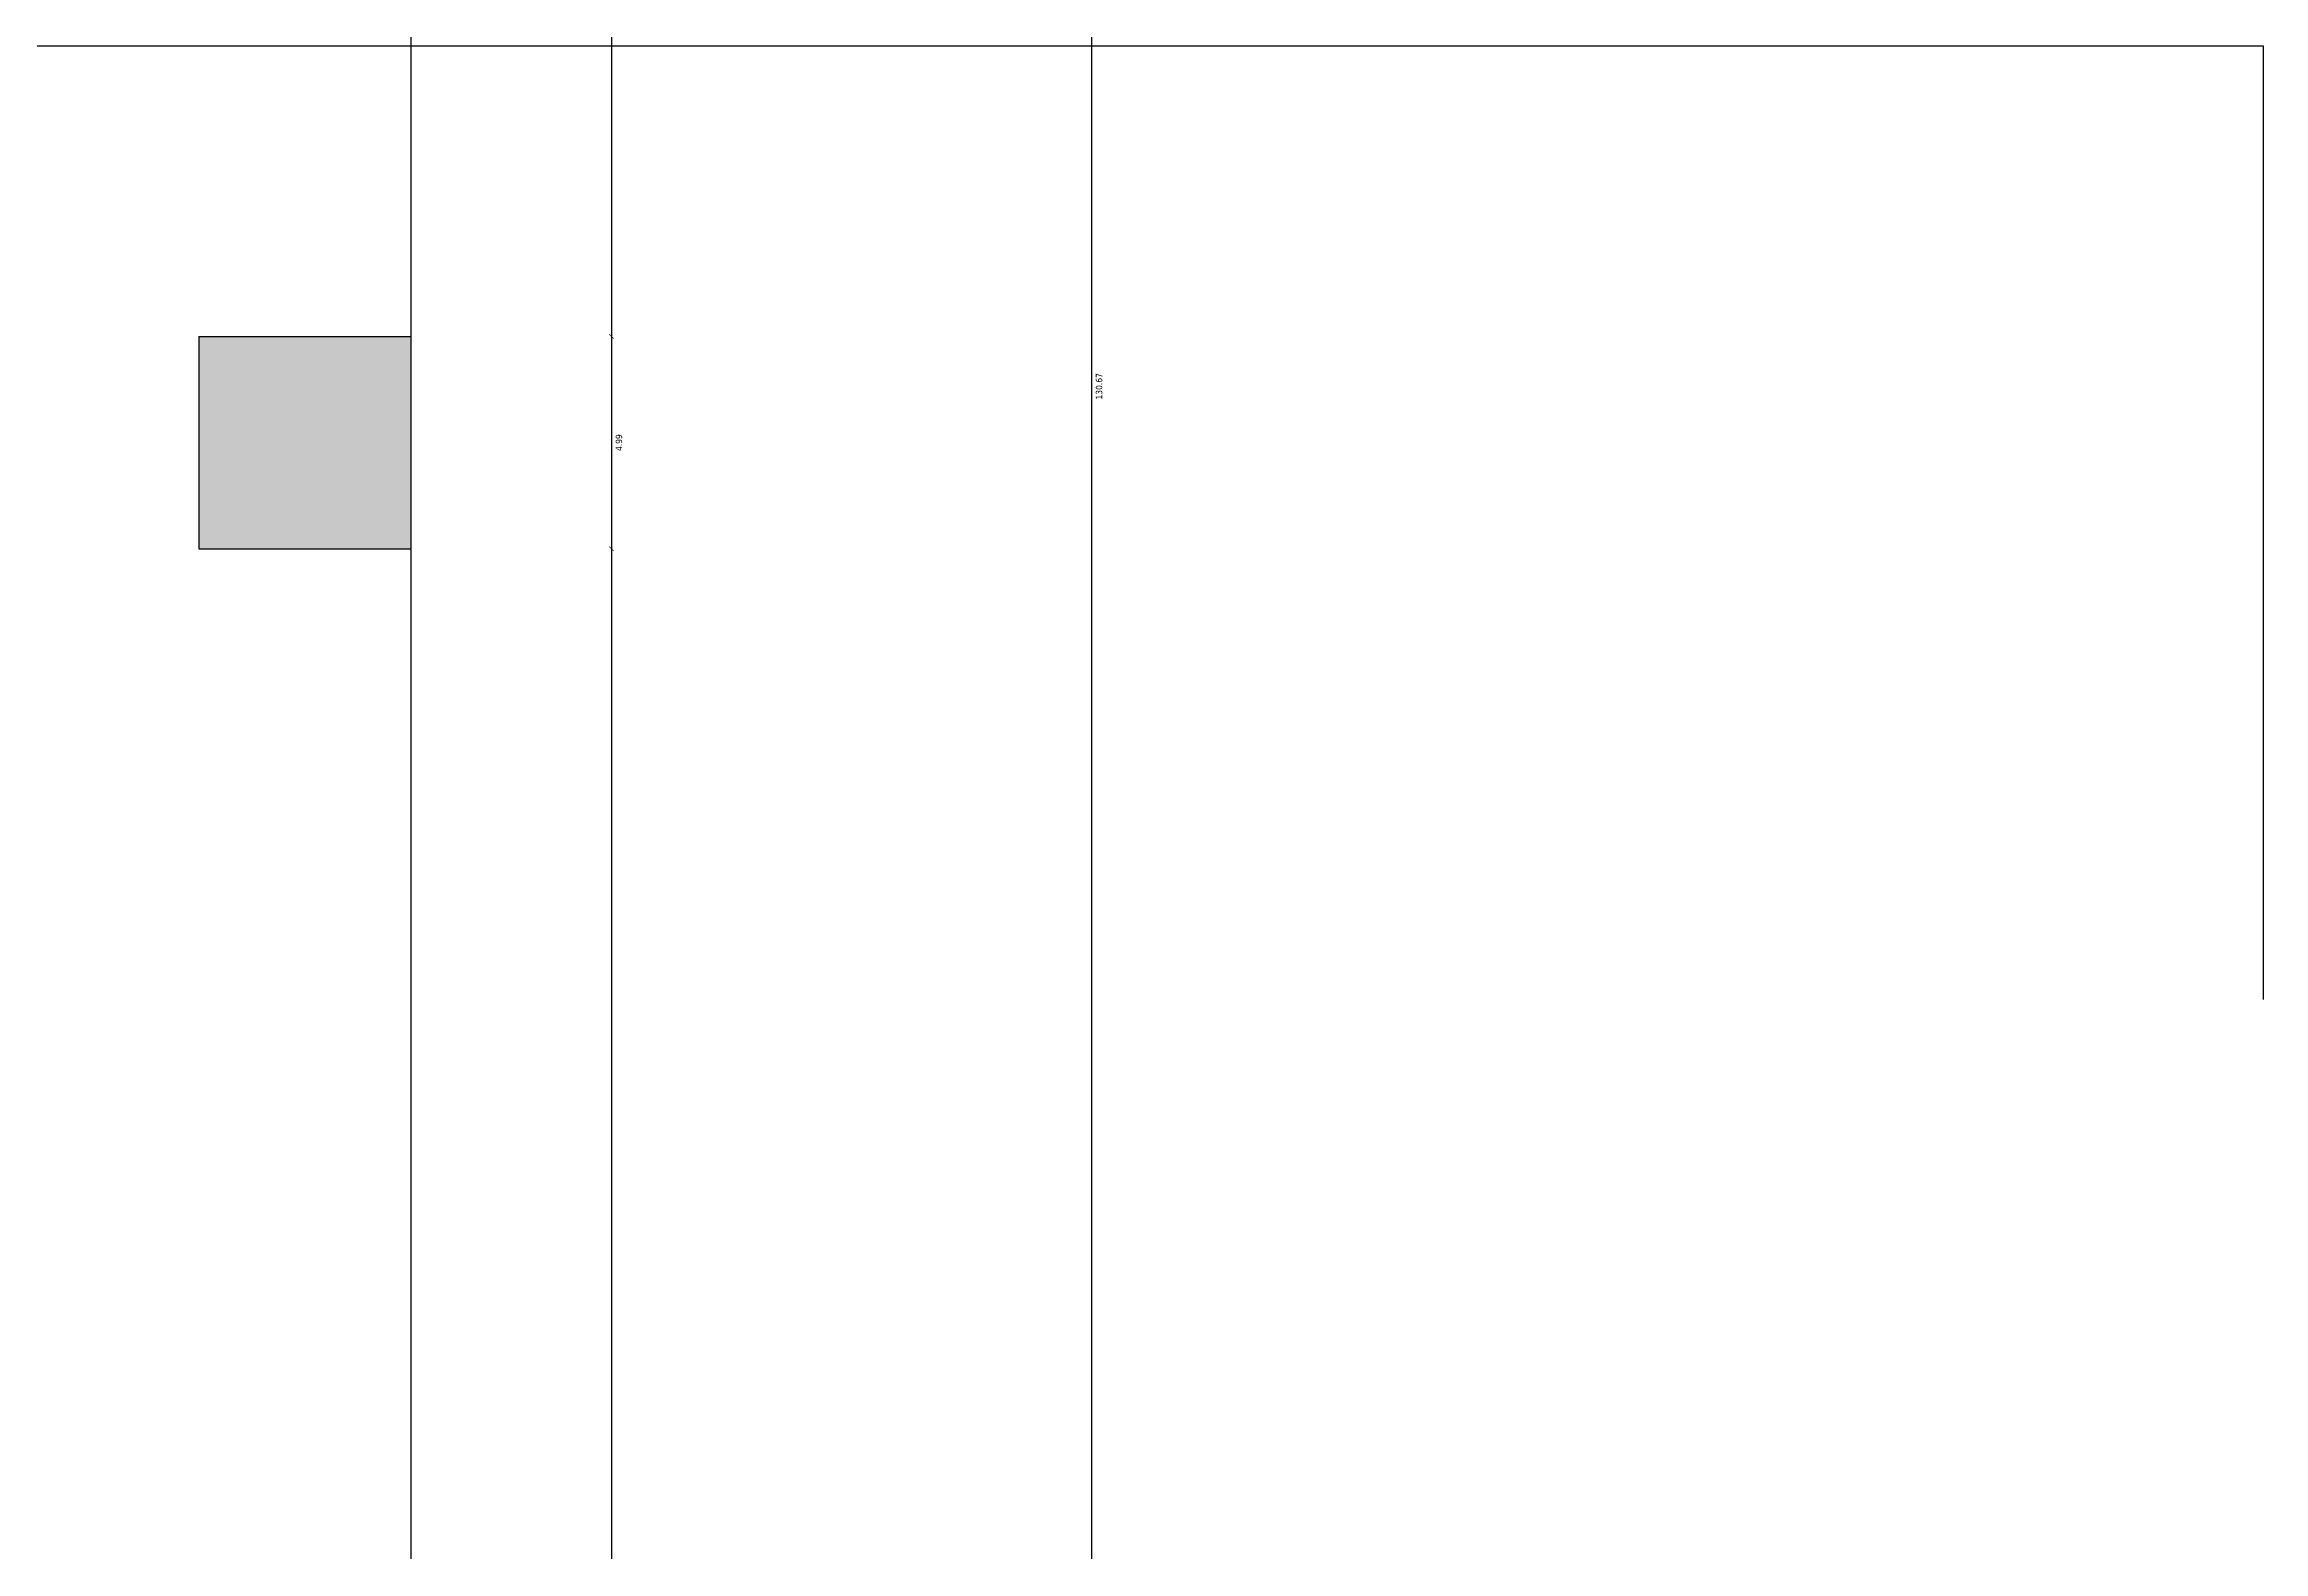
# Model space of a CAD drawing. Header units: millimetres. Extents: x 154 to 5560, y 36 to 724.
# Drawn here: x 4929.9 to 4982, y 213 to 248.4 of the extents above; entities that cross this region are included whole.
import ezdxf

# ---------------------------------------------------------------- set-up
doc = ezdxf.new("R2010")
doc.units = ezdxf.units.MM
doc.layers.add('MİMARİ PLAN', color=8, linetype='Continuous')
doc.styles.add('taho', font='tahoma.ttf')
doc.dimstyles.new('PATO', dxfattribs={"dimtxt": 0.15, "dimasz": 0.1, "dimexe": 0.02, "dimexo": 0, "dimgap": 0.1, "dimtad": 2, "dimzin": 1, "dimdsep": 46, "dimtxsty": 'taho', "dimblk": 'ARCHTICK', "dimcen": 0.1, "dimse1": 1, "dimse2": 1, "dimclrd": 256, "dimclre": 1, "dimclrt": 256, "dimadec": 0, "dimazin": 0, "dimtfac": 1, "dimtix": 1, "dimtmove": 0, "dimatfit": 3, "dimldrblk": 'ARCHTICK', "dimfxl": 1, "dimtolj": 1, "dimtzin": 0, "dimarcsym": 0})

# ---------------------------------------------------------------- blocks, each defined once
blk = doc.blocks.new('_ARCHTICK')
at = {"color": 0, "linetype": 'ByBlock', "const_width": 0.15}
blk.add_lwpolyline([(-0.5, -0.5), (0.5, 0.5)], dxfattribs=at)
blk = doc.blocks.new('*D239')
at = {"layer": 'Defpoints', "color": 0, "transparency": 16777216}
for p in [(4938.47, 300.732), (4938.47, 241.557), (4943.179, 241.557)]:
    blk.add_point(p, dxfattribs=at)
at = {"layer": 'MİMARİ PLAN', "lineweight": -2, "transparency": 16777216}
blk.add_line((4943.179, 300.732), (4943.179, 241.557), dxfattribs=at)
at = {"layer": 'MİMARİ PLAN', "lineweight": -2, "transparency": 16777216, "xscale": 0.1, "yscale": 0.1, "zscale": 0.1}
for p, rotation in [((4943.179, 300.732), 90), ((4943.179, 241.557), 270)]:
    blk.add_blockref('_ARCHTICK', p, dxfattribs=dict(at, rotation=rotation))
at = {"layer": 'MİMARİ PLAN', "transparency": 16777216, "insert": (4943.357, 271.144), "char_height": 0.15, "attachment_point": 5, "rotation": 90, "style": 'taho'}
blk.add_mtext('\\A1;59.18', dxfattribs=at)
blk = doc.blocks.new('*D240')
at = {"layer": 'Defpoints', "color": 0, "transparency": 16777216}
for p in [(4939.967, 241.557), (4938.47, 236.57), (4943.179, 236.57)]:
    blk.add_point(p, dxfattribs=at)
at = {"layer": 'MİMARİ PLAN', "lineweight": -2, "transparency": 16777216}
blk.add_line((4943.179, 241.557), (4943.179, 236.57), dxfattribs=at)
at = {"layer": 'MİMARİ PLAN', "lineweight": -2, "transparency": 16777216, "xscale": 0.1, "yscale": 0.1, "zscale": 0.1}
for p, rotation in [((4943.179, 241.557), 90), ((4943.179, 236.57), 270)]:
    blk.add_blockref('_ARCHTICK', p, dxfattribs=dict(at, rotation=rotation))
at = {"layer": 'MİMARİ PLAN', "transparency": 16777216, "insert": (4943.357, 239.063), "char_height": 0.15, "attachment_point": 5, "rotation": 90, "style": 'taho'}
blk.add_mtext('\\A1;4.99', dxfattribs=at)
blk = doc.blocks.new('*D242')
at = {"layer": 'Defpoints', "color": 0, "transparency": 16777216}
for p in [(4938.47, 236.57), (4938.47, 180.04), (4943.179, 180.04)]:
    blk.add_point(p, dxfattribs=at)
at = {"layer": 'MİMARİ PLAN', "lineweight": -2, "transparency": 16777216}
blk.add_line((4943.179, 236.57), (4943.179, 180.04), dxfattribs=at)
at = {"layer": 'MİMARİ PLAN', "lineweight": -2, "transparency": 16777216, "xscale": 0.1, "yscale": 0.1, "zscale": 0.1}
for p, rotation in [((4943.179, 236.57), 90), ((4943.179, 180.04), 270)]:
    blk.add_blockref('_ARCHTICK', p, dxfattribs=dict(at, rotation=rotation))
at = {"layer": 'MİMARİ PLAN', "transparency": 16777216, "insert": (4943.357, 208.305), "char_height": 0.15, "attachment_point": 5, "rotation": 90, "style": 'taho'}
blk.add_mtext('\\A1;56.53', dxfattribs=at)
blk = doc.blocks.new('*D243')
at = {"layer": 'Defpoints', "color": 0, "transparency": 16777216}
for p in [(4938.47, 305.719), (4938.47, 175.053), (4954.457, 175.053)]:
    blk.add_point(p, dxfattribs=at)
at = {"layer": 'MİMARİ PLAN', "lineweight": -2, "transparency": 16777216}
blk.add_line((4954.457, 305.719), (4954.457, 175.053), dxfattribs=at)
at = {"layer": 'MİMARİ PLAN', "lineweight": -2, "transparency": 16777216, "xscale": 0.1, "yscale": 0.1, "zscale": 0.1}
for p, rotation in [((4954.457, 305.719), 90), ((4954.457, 175.053), 270)]:
    blk.add_blockref('_ARCHTICK', p, dxfattribs=dict(at, rotation=rotation))
at = {"layer": 'MİMARİ PLAN', "transparency": 16777216, "insert": (4954.635, 240.386), "char_height": 0.15, "attachment_point": 5, "rotation": 90, "style": 'taho'}
blk.add_mtext('\\A1;130.67', dxfattribs=at)

msp = doc.modelspace()

# ---------------------------------------------------------------- hatches: boundary and pattern name
at = {"layer": 'MİMARİ PLAN'}
msp.add_hatch(color=256, dxfattribs=at).paths.add_polyline_path([(4938.47, 241.557), (4933.484, 241.557), (4933.484, 236.57), (4938.47, 236.57)])

# ---------------------------------------------------------------- linework, layer by layer
at = {"layer": 'MİMARİ PLAN', "lineweight": 9, "ltscale": 0.02}
for p, q in [((4938.47, 305.719), (4938.47, 175.053)), ((4938.47, 236.57), (4933.484, 236.57))]:
    msp.add_line(p, q, dxfattribs=at)
at = {"layer": 'MİMARİ PLAN'}
for p, q in [((4981.99, 248.377), (4893.391, 248.377)), ((4981.99, 225.981), (4981.99, 248.377)), ((4933.484, 241.557), (4938.47, 241.557)), ((4933.484, 236.57), (4938.47, 236.57))]:
    msp.add_line(p, q, dxfattribs=at)
for points in [[(4938.47, 79.803), (4637.276, 79.803), (4637.276, 693.162), (4938.47, 693.162), (4938.47, 79.803)], [(4933.484, 241.557), (4933.484, 236.57)]]:
    msp.add_lwpolyline(points, dxfattribs=at)

# ---------------------------------------------------------------- dimensions: what is measured, and where the dimension line sits
for base, p1, p2, picture, middle in [((4954.457, 175.053), (4938.47, 305.719), (4938.47, 175.053), '*D243', (4954.635, 240.386)), ((4943.1786, 241.5567), (4938.4704, 300.7319), (4938.4704, 241.5567), '*D239', (4943.3571, 271.1443)), ((4943.179, 236.57), (4939.967, 241.557), (4938.47, 236.57), '*D240', (4943.357, 239.063)), ((4943.179, 180.04), (4938.47, 236.57), (4938.47, 180.04), '*D242', (4943.357, 208.305))]:
    dim = msp.add_linear_dim(base=base, p1=p1, p2=p2, angle=90, dimstyle='PATO', dxfattribs=at)
    dim.commit()
    dim.dimension.update_dxf_attribs({"geometry": picture, "text_midpoint": middle})

doc.saveas('drawing.dxf')
